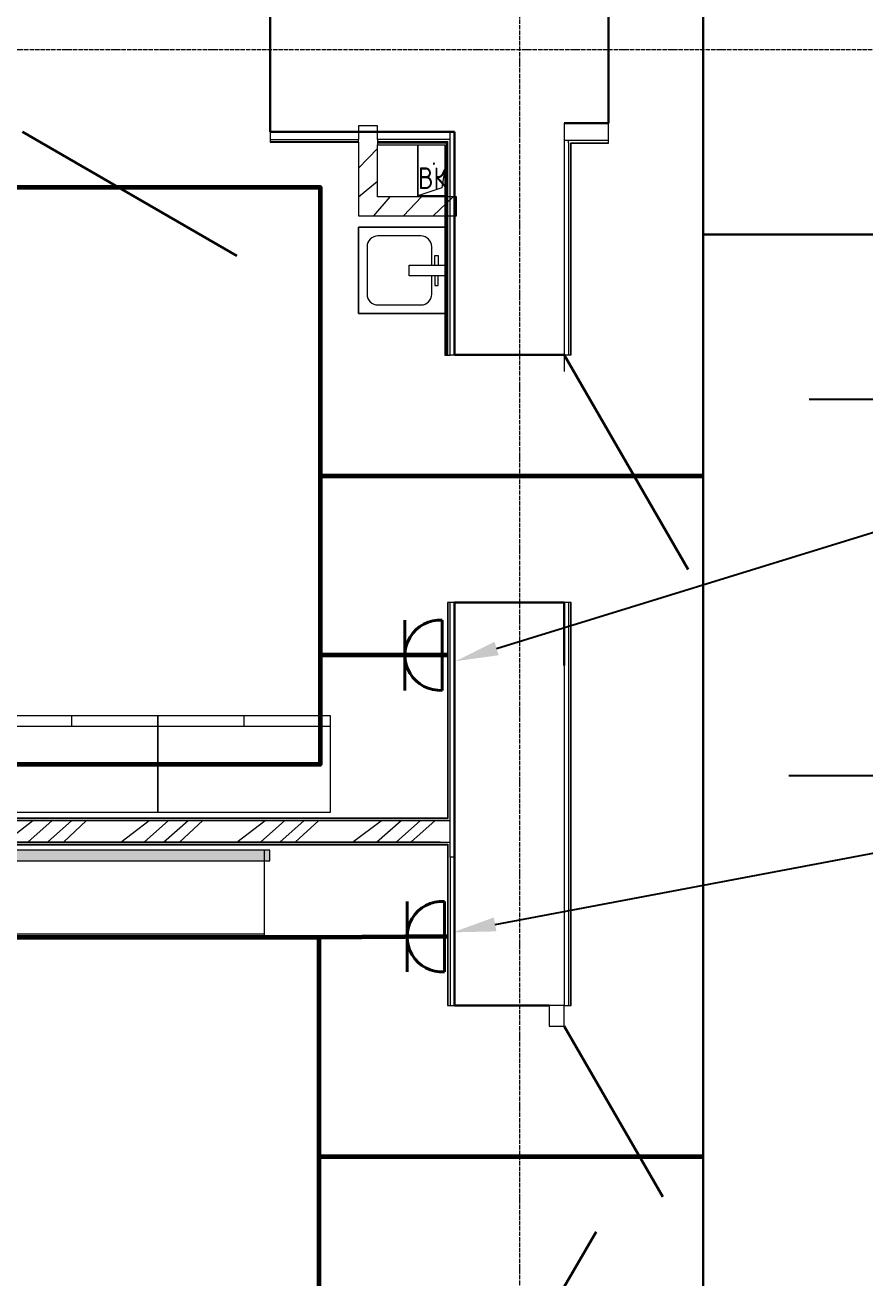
# Model space of a CAD drawing. Header units: millimetres. Extents: x -32 to 417638015, y -35 to 175284279.
# Drawn here: x 417388370 to 417392269, y 175246331 to 175252143 of the extents above; entities that cross this region are included whole.
import ezdxf
from ezdxf import colors
from ezdxf.entities.mleader import LeaderData, LeaderLine
from ezdxf.math import Vec2, Vec3

# ---------------------------------------------------------------- set-up
doc = ezdxf.new("R2010")
doc.units = ezdxf.units.MM
doc.linetypes.add('ADSK_Линия сетки', pattern=[25, 20, -2.5, 0, -2.5])
for name, color, linetype, lineweight in [('_ЭМ_гофра', 5, 'Continuous', 60), ('Аннотация', 7, 'Continuous', 18), ('Двери', 7, 'Continuous', 9), ('Обобщенные модели', 7, 'Continuous', 18), ('Оси', 253, 'Continuous', 9), ('Перекрытие', 7, 'Continuous', 18), ('Сантехника', 7, 'Continuous', 18), ('Стены внутренние', 7, 'Continuous', 18), ('Стены несущие', 7, 'Continuous', 30), ('Стены отделка', 7, 'Continuous', 30), ('Стены штриховка', 7, 'Continuous', 9), ('ТХ', 5, 'Continuous', 0), ('ТХ_Задание ЭОМ_СС', 6, 'Continuous', 0), ('ШТРИХОВКА', 252, 'Continuous', 15), ('ЭМ', 5, 'Continuous', 40), ('ЭМ_Лоток 1_2', 162, 'Continuous', 30)]:
    doc.layers.add(name, color=color, linetype=linetype, lineweight=lineweight)
doc.layers.add('_ЭМ_Надписи', color=7, linetype='Continuous')
doc.styles.add('GOST Common_4', font='GOST_Common.ttf', dxfattribs={"width": 0.9, "height": 199.9999999999999})
doc.styles.add('ЭОМ', font='isocpeur.ttf', dxfattribs={"width": 0.85, "height": 250})
doc.linetypes.add('Cable in the tray', pattern='A,5,[130,ltypeshp.shx,S=1,R=0,X=0,Y=0],1.5,[130,ltypeshp.shx,S=1.5,R=90,X=0,Y=-1],1,[130,ltypeshp.shx,S=1,R=0,X=0.5,Y=0],5', length=12.5)
pattern_1 = [(45, (591.9394108331762, 243.9018102923292), (-70.71067811865476, 70.71067811865476), [])]

# ---------------------------------------------------------------- blocks, each defined once
blk = doc.blocks.new('_ЭМ_ТХ2_4 Этаж')
at = {"lineweight": 0}
h = blk.add_hatch(color=8, dxfattribs=at)
h.dxf.hatch_style = 1
h.paths.add_polyline_path([(4053.391419511288, 16621.13965908067), (4053.391419511288, 16571.13965908067), (5253.391419511288, 16571.13965908067), (5253.391419511288, 16621.13965908067)])
at = {"color": 8, "linetype": 'Continuous'}
blk.add_line((3778.391419511288, 16233.1671534693), (5228.391419511288, 16233.1671534693), dxfattribs=at)
for points in [[(3778.391419511288, 16621.13965908067), (3778.391419511288, 16221.13965908067), (5228.391419511288, 16221.13965908067), (5228.391419511288, 16621.13965908067)], [(4147.412383920979, 16221.13965908067), (4130.03471413115, 16221.13965908067), (4130.03471413115, 16210.91822555476), (4147.412383920979, 16210.91822555476)], [(4476.623278577812, 16221.13965908067), (4459.245608787984, 16221.13965908067), (4459.245608787984, 16210.91822555476), (4476.623278577812, 16210.91822555476)], [(4544.301832792349, 16221.13965908067), (4526.924163002521, 16221.13965908067), (4526.924163002521, 16210.91822555476), (4544.301832792349, 16210.91822555476)], [(4883.646052538883, 16221.13965908067), (4866.268382749055, 16221.13965908067), (4866.268382749055, 16210.91822555476), (4883.646052538883, 16210.91822555476)], [(4951.32460675342, 16221.13965908067), (4933.946936963592, 16221.13965908067), (4933.946936963592, 16210.91822555476), (4951.32460675342, 16210.91822555476)]]:
    blk.add_lwpolyline(points, close=True, dxfattribs=at)
at = {"color": 8, "lineweight": 0}
blk.add_lwpolyline([(4053.391419511288, 16621.13965908067), (4053.391419511288, 16571.13965908067), (5253.391419511288, 16571.13965908067), (5253.391419511288, 16621.13965908067), (4053.391419511288, 16621.13965908067)], dxfattribs=at)
at = {"layer": 'ТХ', "color": 8}
for p, q in [((4334.276923913581, 17195.13965908065), (4334.276923913581, 17245.13965908065)), ((5134.276923913581, 17195.13965908065), (5134.276923913581, 17245.13965908065)), ((4734.276923913581, 17195.13965908065), (3934.276923913581, 17195.13965908065)), ((5534.276923913581, 17195.13965908065), (4734.276923913581, 17195.13965908065))]:
    blk.add_line(p, q, dxfattribs=at)
for points in [[(3934.276923913581, 17245.13965908065), (4734.276923913581, 17245.13965908065), (4734.276923913581, 16795.13965908065), (3934.276923913581, 16795.13965908065)], [(4734.276923913581, 17245.13965908065), (5534.276923913581, 17245.13965908065), (5534.276923913581, 16795.13965908065), (4734.276923913581, 16795.13965908065)]]:
    blk.add_lwpolyline(points, close=True, dxfattribs=at)
blk = doc.blocks.new('План 4 этажа')
at = {"layer": 'Стены внутренние', "lineweight": 9}
h = blk.add_hatch(dxfattribs=at)
h.set_pattern_fill('FP_19', color=8, style=0, pattern_type=2)
h.set_pattern_definition(pattern_1)
h.paths.add_polyline_path([(-243.0605891669402, 19890.03738989338), (-155.0605891668238, 19890.03738989338), (-155.0605891668238, 20156.60520387179), (-243.0605891669402, 20156.60151031689), (-243.0605891669402, 19971.84460964467)])
h = blk.add_hatch(dxfattribs=at)
h.set_pattern_fill('FP_19', color=8, style=0, pattern_type=2)
h.set_pattern_definition(pattern_1)
h.paths.add_polyline_path([(201.9394108331762, 19802.03738989343), (201.9394108331762, 19890.03738989338), (-243.0605891669402, 19890.03738989338), (-243.0605891669402, 19802.03738989343), (86.65762662433553, 19802.03738989343)])
at = {"layer": 'Стены штриховка'}
h = blk.add_hatch(dxfattribs=at)
h.set_pattern_fill('ANSI34', color=8, scale=20, angle=180)
h.set_pattern_definition([(225, (591.9394108331762, 243.9018102923292), (269.4076836320746, -269.4076836320747), []), (225, (502.1368108331226, 243.9018102923292), (269.4076836320746, -269.4076836320747), []), (225, (412.3342108330689, 243.9018102923292), (269.4076836320746, -269.4076836320747), []), (225, (322.5314108331222, 243.9018102923292), (269.4076836320746, -269.4076836320747), [])])
h.paths.add_polyline_path([(175.2323811590904, 16997.04146937258), (-5693.060589166824, 16997.04146937263), (-5693.060589166824, 16897.04146937263), (175.2323811590904, 16897.04146937258)])
at = {"layer": 'Двери', "color": 8, "lineweight": 30}
for p, q in [((-1803.060589166824, 20191.60520387039), (-807.1313748147222, 19616.60520387039)), ((711.9394108341367, 19158.22858453181), (1286.939410834137, 18162.29937017971)), ((711.9394108331762, 16043.90341814153), (1169.439410833176, 15251.49017367879)), ((711.9394108331762, 14833.90341814153), (859.4394108331762, 15089.38091225794))]:
    blk.add_line(p, q, dxfattribs=at)
at = {"layer": 'Двери', "color": 8}
for p, q in [((711.9394108331762, 16138.90341814153), (641.9394108331762, 16138.90341814153)), ((641.9394108331762, 16138.90341814153), (641.9394108331762, 16043.90341814153)), ((711.9394108331762, 16043.90341814153), (711.9394108331762, 16138.90341814153)), ((641.9394108331762, 16043.90341814153), (711.9394108331762, 16043.90341814153))]:
    blk.add_line(p, q, dxfattribs=at)
at = {"layer": 'Обобщенные модели', "color": 8}
for p, q in [((31.93941083317623, 19894.99523077911), (31.93941083317623, 20131.60151031677)), ((31.93941083317623, 20131.60151031677), (31.93941083317623, 19894.99523077911)), ((156.9394108331326, 20019.99523077876), (144.4394108331762, 19932.49523077911)), ((144.4394108331762, 19932.49523077911), (31.93941083317623, 19894.99523077911)), ((156.9394108331471, 19894.99523077911), (31.93941083317623, 19894.99523077911)), ((31.93941083317623, 19894.99523077911), (156.9394108331471, 19894.99523077911))]:
    blk.add_line(p, q, dxfattribs=at)
for radius, start, end in [(2.500000000000002, 0, 180), (2.499999999999998, 120.0000000000624, 180), (2.500000000000002, 180, 0), (2.499999999999999, 239.9999999999376, 345.0000000007444), (2.500000000000002, 14.99999999925556, 90)]:
    blk.add_arc((106.9394108331762, 20044.99523077911), radius, start, end, dxfattribs=at)
at = {"layer": 'Оси', "color": 8, "linetype": 'ADSK_Линия сетки'}
for p, q in [((506.5047638714314, -3353.100552087475), (506.5047638714896, 43685.8332947591)), ((-10052.17750458431, 20574.4890366231), (56511.79228884459, 20574.48903662292))]:
    blk.add_line(p, q, dxfattribs=at)
at = {"layer": 'Перекрытие', "color": 8}
blk.add_line((711.9394108331762, 19158.22858453175), (711.9394108331762, 19080.71883078857), dxfattribs=at)
at = {"layer": 'Сантехника', "color": 8}
for p, q in [((-243.0605891668238, 19349.10151031683), (-243.0605891668238, 19749.10151031683)), ((-243.0605891668238, 19749.10151031683), (156.9394108331762, 19749.10151031683)), ((-243.0605891668238, 19749.10151031683), (-243.0605891668238, 19349.10151031683)), ((156.9394108331762, 19749.10151031683), (-243.0605891668238, 19749.10151031683)), ((46.94014950253768, 19709.10077230993), (-153.061327840318, 19709.10077230993)), ((-203.061327840318, 19659.10077230993), (-203.061327840318, 19439.10151031683)), ((96.94014950253768, 19574.10156292422), (96.94014950253768, 19659.10077230993)), ((111.9394051938434, 19619.10156292422), (126.9394001463079, 19619.10156292422)), ((111.9394051938434, 19574.10156292422), (111.9394051938434, 19619.10156292422)), ((126.9394001463079, 19619.10156292422), (126.9394001463079, 19574.10156292422)), ((-8.073504641884938, 19574.10156292422), (156.9394108331762, 19574.10156292422)), ((-8.073504641884938, 19524.10145770945), (-8.073504641884938, 19574.10156292422)), ((156.9394108331762, 19524.10145770945), (-8.073504641884938, 19524.10145770945)), ((96.94014950253768, 19439.10151031683), (96.94014950253768, 19524.10145770945)), ((111.9394164736732, 19524.10145770945), (111.9394164736732, 19479.10151031683)), ((111.9394164736732, 19479.10151031683), (126.9394333966193, 19479.10151031683)), ((126.9394333966193, 19479.10151031683), (126.9394333966193, 19524.10145770945)), ((-153.061327840318, 19389.10151031683), (46.94014950253768, 19389.10151031683)), ((156.9394108331762, 19349.10151031683), (-243.0605891668238, 19349.10151031683)), ((-243.0605891668238, 19349.10151031683), (156.9394108331762, 19349.10151031683))]:
    blk.add_line(p, q, dxfattribs=at)
for centre, radius, start, end in [((-153.061327840318, 19659.10077230993), 50.00000000000004, 90, 180), ((46.94014950253768, 19659.10077230993), 49.99999999999997, 0, 90), ((-153.061327840318, 19439.10151031683), 49.99999999999486, 180, 270), ((46.94014950253768, 19439.10151031683), 50.00000000000553, 270, 0)]:
    blk.add_arc(centre, radius, start, end, dxfattribs=at)
at = {"layer": 'Стены несущие', "color": 8}
for p, q in [((-653.0605891668238, 20761.60520387138), (-653.0605891668238, 20191.60520387138)), ((917.8709270717809, 20231.60520387138), (917.8709270717809, 20741.60520387138)), ((711.9394108331762, 20231.60520387138), (917.8709270717809, 20231.60520387138)), ((201.9394108331762, 20191.60520387138), (-653.0605891668238, 20191.60520387138)), ((201.9394108331762, 20191.60520387138), (201.9394108331762, 19158.22858453175)), ((201.9394108331762, 19158.22858453175), (711.9394108331762, 19158.22858453175)), ((711.9394108331762, 18008.22858453181), (201.9394108331762, 18008.22858453181)), ((201.9394108331762, 18008.22858453181), (201.9394108331762, 17716.60520387138)), ((711.9394108331762, 17716.60520387138), (711.9394108331762, 18008.22858453181)), ((201.9394108331762, 17716.60520387138), (201.9394108331762, 16138.90341814153)), ((201.9394108331762, 16138.90341814153), (641.9394108331762, 16138.90341814153))]:
    blk.add_line(p, q, dxfattribs=at)
at = {"layer": 'Стены отделка', "color": 8, "lineweight": 9}
for p, q in [((917.5581696302397, 20231.60520387039), (711.9394108331762, 20231.60520387039)), ((711.9394108331762, 20231.60520387039), (711.9394108331762, 19158.22858453175)), ((917.5581696302397, 20139.60520387138), (917.5581696302397, 20231.60520387039)), ((-653.0605891668238, 20191.60520387138), (-653.0605891668238, 20144.60520387179)), ((-243.0605891668238, 20220.03738989437), (-243.0605891668238, 20156.60520387179)), ((-155.0605891668238, 20220.03738989437), (-243.0605891668238, 20220.03738989437)), ((-155.0605891668238, 20156.60151031683), (-155.0605891668238, 20220.03738989437)), ((181.9394108331762, 19156.60151031677), (181.9394108331762, 20191.60520387138)), ((-653.0605891668238, 20144.60520387179), (-243.0605891668238, 20144.60520387179)), ((-243.0605891668238, 20144.60520387179), (-243.0605891668238, 19802.03738989338)), ((181.9394108331762, 20156.60151031683), (-155.0605891668238, 20156.60151031683)), ((-155.0605891668238, 20131.60151031677), (156.9394108331762, 20131.60151031677)), ((-155.0605891668238, 19890.03738989338), (-155.0605891668238, 20131.60151031677)), ((156.9394108330598, 20131.60151031677), (156.9394108331762, 19156.60151031677)), ((917.5581696302397, 20151.60520387039), (711.9394108331762, 20151.60520387039)), ((731.9394108331762, 20141.60520387138), (731.9394108331762, 20151.60520387039)), ((917.5581696302397, 20151.60520387138), (731.9394108331762, 20151.60520387138)), ((731.9394108331762, 20151.60520387138), (731.9394108331762, 20151.60520387039)), ((743.9394108331762, 20139.60520387138), (917.5581696302397, 20139.60520387138)), ((743.9394108331762, 19158.22858453175), (743.9394108331762, 20139.60520387138)), ((211.9394108331762, 19890.03738989338), (-155.0605891668238, 19890.03738989338)), ((211.9394108331762, 19802.03738989338), (211.9394108331762, 19890.03738989338)), ((-243.0605891668238, 19802.03738989338), (211.9394108331762, 19802.03738989338)), ((156.9394108331762, 19156.60151031677), (181.9394108331762, 19156.60151031677)), ((181.9394108331762, 19158.22858453175), (201.9394108331762, 19158.22858453175)), ((711.9394108331762, 19158.22858453175), (743.9394108331762, 19158.22858453175)), ((169.9394108331762, 18008.22858453181), (169.9393665777752, 17009.04147151759)), ((201.9394108331762, 18008.22858453181), (169.9394108331762, 18008.22858453181)), ((181.9394108331762, 17716.60520387138), (181.9394108331762, 18008.22858453181)), ((743.9394108331762, 18008.22858453181), (711.9394108331762, 18008.22858453181)), ((731.9394108331762, 18008.22858453181), (731.9394108331762, 17716.60520387144)), ((743.9394108331762, 16138.90341814153), (743.9394108331762, 18008.22858453181)), ((711.9394108331762, 17716.60520387138), (711.9394108331762, 16138.90341814153)), ((169.9393665777752, 17009.04146942624), (-5684.332093372708, 17009.0518348483)), ((174.4236095885281, 16997.04146937258), (-5569.309420391975, 16997.04146937258)), ((181.9394108331762, 16826.93171874178), (181.9394108331762, 17022.04146937263)), ((-5693.060589166882, 16885.04146937263), (169.9394108330598, 16885.04146937263)), ((-5569.309420391975, 16897.04146937263), (175.2323811590904, 16897.04146937258)), ((169.9394108330598, 16885.04146937263), (169.9394108330598, 16138.90341814153)), ((201.9394108331762, 16826.93171874178), (181.9394108331762, 16826.93171874178)), ((169.9394108330598, 16138.90341814153), (201.9394108331762, 16138.90341814153)), ((711.9394108331762, 16138.90341814153), (743.9394108331762, 16138.90341814153))]:
    blk.add_line(p, q, dxfattribs=at)
at = {"layer": 'Стены штриховка', "color": 8}
for p, q in [((-653.0605891668238, 20156.60520387179), (-243.0605891668238, 20156.60520387179)), ((-653.0605891668238, 20146.60520387179), (-243.0605891668238, 20146.60520387179)), ((-243.0605891668238, 20144.60520387179), (-243.0605891668238, 20156.60520387179)), ((-155.0605891668238, 20156.60151031683), (-155.0605891668238, 20131.60151031677)), ((-155.0605891668238, 20146.60151031683), (171.9394108331762, 20146.60151031683)), ((-155.0605891668238, 20140.60151031683), (165.9394108331762, 20140.60151031683)), ((165.9394108331762, 19156.60151031677), (165.9394108331762, 20140.60151031683)), ((171.9394108331762, 19156.60151031677), (171.9394108331762, 20146.60151031683)), ((731.9394108331762, 20141.60520387138), (731.9394108331762, 19158.22858453175)), ((741.9394108331762, 20141.60520387138), (917.5581696302397, 20141.60520387138)), ((741.9394108331762, 19158.22858453181), (741.9394108331762, 20141.60520387132)), ((171.9394108331762, 18008.22858453181), (171.939333544462, 17006.99163818668)), ((741.9394108331762, 16138.90341814153), (741.9394108331762, 18008.22858453181)), ((181.9394108331762, 17022.04146937263), (181.9394108331762, 17716.60520387138)), ((731.9394108331762, 17716.60520387144), (731.9394108331762, 16138.90341814153)), ((-5693.060589166882, 16997.04146937258), (181.9394108331762, 16997.04146937258)), ((135.4332658502972, 16997.04146937258), (-5693.060589166882, 16997.04146937263)), ((171.939333545859, 17007.00926106615), (-5686.333794682054, 17007.00971328496)), ((-5693.060589166882, 16897.04146937263), (181.9394108331762, 16897.04146937263)), ((135.4332658502972, 16897.04146937263), (-5693.060589166882, 16897.04146937263)), ((-5693.060589166882, 16887.04146937287), (171.9394108331762, 16887.04146937287)), ((171.9394108331762, 16887.04146937287), (171.9394108331762, 16138.90341814153)), ((181.9394108331762, 16826.93171874178), (181.9394108331762, 16138.90341814153))]:
    blk.add_line(p, q, dxfattribs=at)
at = {"layer": 'Аннотация', "color": 8, "lineweight": 9, "insert": (32.47812542796601, 20027.06124190812), "char_height": 100, "width": 156.348, "attachment_point": 1, "line_spacing_factor": 1.022765581104984, "style": 'GOST Common_4'}
blk.add_mtext('\\pxt3.6,7.2,10.8,14.4,18,21.6,25.2,28.8,32.4,36,39.6,43.2,46.8,50.4,54,57.6,61.2,64.8,68.4,72,75.6,79.2,82.8,86.4,90,93.6,97.2,100.8,104.4,108,111.6,115.2;{ВК}', dxfattribs=at)
blk = doc.blocks.new('1м розетка IP20')
at = {"layer": 'ЭМ', "color": 5}
for p, q in [((-10.46755168188247, 162.7321568910265), (-10.46755168192612, -162.7321568912412)), ((163.0684657593665, 162.7321568816078), (163.0684657593374, -162.7321569010965)), ((-10.46755168189702, -1.091393642127514e-10), (315.4856732268672, -3.637978807091713e-11))]:
    blk.add_line(p, q, dxfattribs=at)
blk.add_arc((0, 0), 163.0684657580474, 266.3195877734414, 93.6804122265587, dxfattribs=at)

msp = doc.modelspace()

# ---------------------------------------------------------------- linework, layer by layer
at = {"layer": '_ЭМ_гофра', "linetype": 'ByBlock'}
for points in [[(417384682.2559983, 175251391.6380734), (417389739.2601748, 175251391.6380734), (417389739.2601748, 175248713.3006721), (417385987.1191189, 175248713.3006721), (417385593.9949403, 175248477.7046202)], [(417389739.2601748, 175250052.4693727), (417391517.2819736, 175250052.4693727)], [(417390330.8989577, 175249219.7379508), (417389739.2601748, 175249219.7379508)], [(417387921.8624847, 175241277.0897745), (417389734.8003766, 175241277.0897745), (417389734.8003766, 175247909.852987), (417385402.8015966, 175247909.852987), (417385161.6638418, 175248315.7046202)], [(417390330.8989577, 175247914.4159538), (417389734.8003766, 175247909.852987)], [(417389734.8003766, 175246893.9921515), (417391517.2819736, 175246893.9921515)]]:
    msp.add_lwpolyline(points, dxfattribs=at)
at = {"layer": 'ЭМ_Лоток 1_2', "linetype": 'Cable in the tray', "ltscale": 50}
for points in [[(417391517.2819736, 175268196.7129518), (417391517.2819736, 175243409.5324046), (417432385.2666024, 175243409.5324046)], [(417393279.3666565, 175251172.1382071), (417391517.2819736, 175251172.1382071)]]:
    msp.add_lwpolyline(points, dxfattribs=at)

# ---------------------------------------------------------------- block references
at = {"layer": 'ТХ_Задание ЭОМ_СС', "lineweight": 50}
msp.add_blockref('_ЭМ_ТХ2_4 Этаж', (417384252.4643108, 175231694.5649611), dxfattribs=at)
at = {"layer": 'ШТРИХОВКА'}
msp.add_blockref('План 4 этажа', (417390160.9595469, 175231455.6631508), dxfattribs=at)
at = {"layer": 'ЭМ', "rotation": 180}
for p in [(417390296.4023169, 175249219.7379508), (417390306.3950119, 175247914.3085092)]:
    msp.add_blockref('1м розетка IP20', p, dxfattribs=at)

# ---------------------------------------------------------------- leaders
at = {"layer": '_ЭМ_Надписи', "color": 7, "ltscale": 5}
ml = msp.add_multileader_mtext('Standard', dxfattribs=at)
ml.set_content('{\\fGOST Common|b0|i0|c204|p34;\\W0.9;\\C256;4ЩРС-1\\fISOCPEUR|b0|i0|c204|p34;\\W0.85; Гр.8 Резерв\\P\\fGOST Common|b0|i0|c0|p34;\\W0.9;h=\\fGOST Common|b0|i0|c204|p34;1\\fGOST Common|b0|i0|c0|p34;.\\fGOST Common|b0|i0|c204|p34;8м}', color=1, style='ЭОМ')
ml.set_leader_properties()
ml.build(insert=Vec2(0, 0))
ml.multileader.update_dxf_attribs({"text_left_attachment_type": 6, "text_right_attachment_type": 6, "dogleg_length": 0, "arrow_head_size": 200})
ctx = ml.context
ctx.base_point, ctx.char_height, ctx.arrow_head_size, ctx.landing_gap_size, ctx.plane_origin = Vec3(417394306.377084, 175250406.5910755), 250, 200, 0, Vec3(417362491.6097478, 175264585.029622)
ctx.left_attachment, ctx.right_attachment = 6, 6
notes = []
notes.append((ctx, [(0, (1, 1, 0), (417394306.377084, 175250406.5910755), (1, 0), 0, [(0, [(417390367.5631606, 175249192.0744589)], 0, [])])]))
ctx.mtext.insert, ctx.mtext.width, ctx.mtext.defined_height, ctx.mtext.flow_direction = Vec3(417394306.377084, 175250706.5910755), 2273.287500041229, 545.6159617257083, 5
ml = msp.add_multileader_mtext('Standard', dxfattribs=at)
ml.set_content('{\\fGOST Common|b0|i0|c204|p34;\\W0.9;\\C256;4ЩРС-1\\fISOCPEUR|b0|i0|c204|p34;\\W0.85; Гр.9 Резерв\\P\\fGOST Common|b0|i0|c0|p34;\\W0.9;h=\\fGOST Common|b0|i0|c204|p34;1\\fGOST Common|b0|i0|c0|p34;.\\fGOST Common|b0|i0|c204|p34;8м}', color=1, style='ЭОМ')
ml.set_leader_properties()
ml.build(insert=Vec2(0, 0))
ml.multileader.update_dxf_attribs({"text_left_attachment_type": 6, "text_right_attachment_type": 6, "dogleg_length": 0, "arrow_head_size": 200})
ctx = ml.context
ctx.base_point, ctx.char_height, ctx.arrow_head_size, ctx.landing_gap_size, ctx.plane_origin = Vec3(417394211.4263871, 175248660.9377516), 250, 200, 0, Vec3(417362479.6097478, 175263327.1772211)
ctx.left_attachment, ctx.right_attachment = 6, 6
notes.append((ctx, [(0, (1, 1, 0), (417394211.4263871, 175248660.9377516), (1, 0), 0, [(0, [(417390355.5631606, 175247934.222058)], 0, [])])]))
ctx.mtext.insert, ctx.mtext.width, ctx.mtext.defined_height, ctx.mtext.flow_direction = Vec3(417394211.4263871, 175248960.9377516), 2273.287500041229, 545.6159617257083, 5
for ctx, leaders in notes:
    for number, flags, end, landing, length, lines in leaders:
        leader = LeaderData()
        leader.index, (leader.has_last_leader_line, leader.has_dogleg_vector, leader.attachment_direction) = number, flags
        leader.last_leader_point, leader.dogleg_vector, leader.dogleg_length = Vec3(end), Vec3(landing), length
        for number, points, colour, breaks in lines:
            line = LeaderLine()
            line.index, line.vertices, line.color, line.breaks = number, Vec3.list(points), colors.encode_raw_color(colour), breaks
            leader.lines.append(line)
        ctx.leaders.append(leader)

doc.saveas('drawing.dxf')
